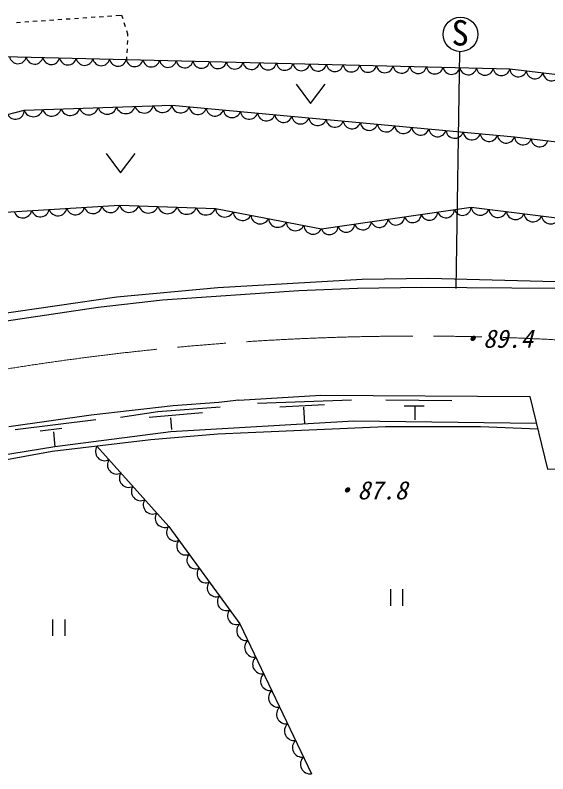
# Model space of a CAD drawing. Units: millimetres, scale not verified. Extents: x 40000 to 680000, y 20000 to 380000.
# Drawn here: x 217183 to 255624, y 286972 to 341740 of the extents above; entities that cross this region are included whole.
import ezdxf
from ezdxf.enums import TextEntityAlignment as Align

# ---------------------------------------------------------------- set-up
doc = ezdxf.new("R2010")
doc.units = ezdxf.units.MM
doc.header["$LTSCALE"] = 1000
doc.linetypes.add('CHAIN', pattern=[18.5, 12, -1.5, 3.5, -1.5])
doc.layers.add('M-BGD', color=7, linetype='Continuous', lineweight=25)
doc.layers.add('M-BMK', color=2, linetype='CHAIN', lineweight=13)
doc.styles.add('ＭＳ ゴシック', font='')
doc.styles.get('ＭＳ ゴシック').set_extended_font_data('MS Gothic')

msp = doc.modelspace()

# ---------------------------------------------------------------- linework, layer by layer
at = {"layer": 'M-BGD'}
for p, q in [((217269, 341218), (217568, 341239)), ((217868, 341259), (218167, 341280)), ((218466, 341300), (218766, 341321)), ((219065, 341341), (219364, 341362)), ((219663, 341383), (219963, 341403)), ((220262, 341424), (220561, 341444)), ((220861, 341465), (221160, 341485)), ((221459, 341506), (221758, 341527)), ((222058, 341547), (222357, 341568)), ((222656, 341588), (222956, 341609)), ((223255, 341629), (223554, 341650)), ((223854, 341671), (224153, 341691)), ((224452, 341712), (224865, 341740)), ((224865, 341740), (224943, 341497)), ((225036, 341211), (225128, 340926)), ((225220, 340641), (225299, 340397)), ((225299, 340397), (225291, 340219)), ((225279, 339919), (225266, 339620)), ((225253, 339320), (225240, 339020)), ((249243, 339104), (248989, 322002)), ((225227, 338721), (225219, 338543)), ((237458, 336755), (238508, 335355)), ((238508, 335355), (239558, 336755)), ((223744, 331749), (224794, 330349)), ((224794, 330349), (225844, 331749)), ((231801, 322086), (242215, 322679)), ((242215, 322679), (247041, 322764)), ((247041, 322764), (256185, 322510)), ((224520, 321409), (231801, 322086)), ((246533, 322086), (241877, 322002)), ((256270, 322002), (246533, 322086)), ((237643, 321832), (227822, 321155)), ((241877, 322002), (237643, 321832)), ((212921, 319716), (224520, 321409)), ((227822, 321155), (223165, 320647)), ((223165, 320647), (215884, 319546)), ((233325, 313958), (231886, 313789)), ((233325, 313958), (239252, 314297)), ((241453, 313958), (234680, 313704)), ((239252, 314297), (254323, 314212)), ((243939, 313975), (248706, 313920)), ((254323, 314212), (255593, 308963)), ((228584, 313535), (222657, 312858)), ((231971, 313450), (227483, 313112)), ((231886, 313789), (228584, 313535)), ((239506, 313620), (236289, 313450)), ((237982, 313450), (238067, 312265)), ((245263, 313535), (246703, 313535)), ((246025, 313535), (246017, 312527)), ((222657, 312858), (216731, 312011)), ((227483, 313112), (224774, 312688)), ((230701, 313027), (226853, 312698)), ((222996, 312519), (217187, 311802)), ((228382, 312675), (228467, 311828)), ((241623, 312434), (228415, 311672)), ((254794, 312265), (241623, 312434)), ((220555, 311910), (218982, 311719)), ((219948, 311672), (220033, 310572)), ((228415, 311672), (220033, 310572)), ((243909, 312011), (234003, 311588)), ((250767, 312011), (243909, 312011)), ((254895, 311846), (250767, 312011)), ((231801, 311503), (226975, 311080)), ((234003, 311588), (231801, 311503)), ((220033, 310572), (211143, 309132)), ((226975, 311080), (219863, 310233)), ((219863, 310233), (207587, 308032)), ((255593, 308963), (257325, 309010)), ((244267, 300301), (244267, 299101)), ((245167, 299101), (245167, 300301)), ((219888, 298124), (219888, 296924)), ((220788, 296924), (220788, 298124))]:
    msp.add_line(p, q, dxfattribs=at)
for points in [[(165084, 319208), (173896, 324723), (185192, 330726), (214372, 338810), (252879, 337862), (282856, 334307), (312745, 330791)], [(187887, 327109), (217834, 334886), (228498, 335242), (253222, 332951), (285647, 329120), (291216, 325684)], [(186297, 314746), (186385, 320340), (208242, 327021), (224711, 328028), (231642, 327791), (239285, 326310), (250089, 327875), (258988, 326782), (264465, 324570), (268809, 325439), (274181, 325202), (306303, 319745), (319177, 318022)], [(223086, 310617), (228266, 304833), (233401, 297803), (238574, 286982)]]:
    msp.add_lwpolyline(points, dxfattribs=at)
msp.add_circle((249320, 340355), 1250, dxfattribs=at)
for centre, radius, start, end in [((217383, 338848), 612, 189.1534, 348.0265), ((218586, 338818), 612, 189.1534, 348.0265), ((219790, 338788), 612, 189.1534, 348.0265), ((220993, 338759), 612, 189.1534, 348.0265), ((222196, 338729), 612, 189.1534, 348.0265), ((223400, 338700), 612, 189.1534, 348.0265), ((224603, 338670), 612, 189.1534, 348.0265), ((225806, 338640), 612, 189.1534, 348.0265), ((227010, 338611), 612, 189.1534, 348.0265), ((228213, 338581), 612, 189.1534, 348.0265), ((229417, 338551), 612, 189.1534, 348.0265), ((230620, 338522), 612, 189.1534, 348.0265), ((231823, 338492), 612, 189.1534, 348.0265), ((233027, 338463), 612, 189.1534, 348.0265), ((234230, 338433), 612, 189.1534, 348.0265), ((235433, 338403), 612, 189.1534, 348.0265), ((236637, 338374), 612, 189.1534, 348.0265), ((237840, 338344), 612, 189.1534, 348.0265), ((239043, 338314), 612, 189.1534, 348.0265), ((240247, 338285), 612, 189.1534, 348.0265), ((241450, 338255), 612, 189.1534, 348.0265), ((242654, 338226), 612, 189.1534, 348.0265), ((243857, 338196), 612, 189.1534, 348.0265), ((245060, 338166), 612, 189.1534, 348.0265), ((246264, 338137), 612, 189.1534, 348.0265), ((247467, 338107), 612, 189.1534, 348.0265), ((248670, 338078), 612, 189.1534, 348.0265), ((249874, 338048), 612, 189.1534, 348.0265), ((251077, 338018), 612, 189.1534, 348.0265), ((252280, 337989), 612, 189.1534, 348.0265), ((253492, 337904), 614, 183.9758, 342.4995), ((254691, 337762), 614, 183.9758, 342.4995), ((255890, 337620), 614, 183.9758, 342.4995), ((226492, 335370), 695, 198.1842, 345.6341), ((227825, 335414), 695, 198.1842, 345.6341), ((229128, 335319), 635, 187.0046, 342.4086), ((217202, 334859), 633, 206.6813, 2.4348), ((218494, 335103), 695, 198.1842, 345.6341), ((219827, 335148), 695, 198.1842, 345.6341), ((221160, 335192), 695, 198.1842, 345.6341), ((222493, 335236), 695, 198.1842, 345.6341), ((223826, 335281), 695, 198.1842, 345.6341), ((225159, 335325), 695, 198.1842, 345.6341), ((230365, 335205), 635, 187.0046, 342.4086), ((231601, 335090), 635, 187.0046, 342.4086), ((232837, 334976), 635, 187.0046, 342.4086), ((234073, 334861), 635, 187.0046, 342.4086), ((235309, 334747), 635, 187.0046, 342.4086), ((236546, 334632), 635, 187.0046, 342.4086), ((237782, 334518), 635, 187.0046, 342.4086), ((239018, 334403), 635, 187.0046, 342.4086), ((240254, 334288), 635, 187.0046, 342.4086), ((241490, 334174), 635, 187.0046, 342.4086), ((242726, 334059), 635, 187.0046, 342.4086), ((243963, 333945), 635, 187.0046, 342.4086), ((245199, 333830), 635, 187.0046, 342.4086), ((246435, 333716), 635, 187.0046, 342.4086), ((247671, 333601), 635, 187.0046, 342.4086), ((248907, 333487), 635, 187.0046, 342.4086), ((250144, 333372), 635, 187.0046, 342.4086), ((251380, 333258), 635, 187.0046, 342.4086), ((252616, 333143), 635, 187.0046, 342.4086), ((253836, 332995), 616, 184.085, 342.4386), ((255037, 332853), 616, 184.085, 342.4386), ((217734, 327755), 653, 197.0321, 349.9665), ((219001, 327832), 653, 197.0321, 349.9665), ((220268, 327910), 653, 197.0321, 349.9665), ((221535, 327987), 653, 197.0321, 349.9665), ((222801, 328065), 653, 197.0321, 349.9665), ((224068, 328142), 653, 197.0321, 349.9665), ((225412, 328236), 731, 196.4633, 339.6205), ((226798, 328188), 731, 196.4633, 339.6205), ((228185, 328141), 731, 196.4633, 339.6205), ((229571, 328093), 731, 196.4633, 339.6205), ((230957, 328046), 731, 196.4633, 339.6205), ((232312, 327836), 671, 183.7844, 334.2798), ((233586, 327589), 671, 183.7844, 334.2798), ((247071, 327557), 618, 199.2333, 357.2451), ((248271, 327731), 618, 199.2333, 357.2451), ((249472, 327904), 618, 199.2333, 357.2451), ((250744, 327956), 660, 187.0421, 338.9583), ((252015, 327800), 660, 187.0421, 338.9583), ((253287, 327644), 660, 187.0421, 338.9583), ((234859, 327342), 671, 183.7844, 334.2798), ((236133, 327095), 671, 183.7844, 334.2798), ((243469, 327035), 618, 199.2333, 357.2451), ((244670, 327209), 618, 199.2333, 357.2451), ((245870, 327383), 618, 199.2333, 357.2451), ((254558, 327487), 660, 187.0421, 338.9583), ((255829, 327331), 660, 187.0421, 338.9583), ((237407, 326848), 671, 183.7844, 334.2798), ((238680, 326601), 671, 183.7844, 334.2798), ((239868, 326514), 618, 199.2333, 357.2451), ((241068, 326688), 618, 199.2333, 357.2451), ((242269, 326862), 618, 199.2333, 357.2451), ((223643, 310247), 669, 146.4622, 297.244), ((224506, 309283), 669, 146.4622, 297.244), ((225370, 308319), 669, 146.4622, 297.244), ((226233, 307356), 669, 146.4622, 297.244), ((227097, 306392), 669, 146.4622, 297.244), ((227960, 305428), 669, 146.4622, 297.244), ((228743, 304412), 637, 138.5365, 293.7476), ((229477, 303407), 637, 138.5365, 293.7476), ((230210, 302403), 637, 138.5365, 293.7476), ((230944, 301399), 637, 138.5365, 293.7476), ((231677, 300395), 637, 138.5365, 293.7476), ((232411, 299390), 637, 138.5365, 293.7476), ((233144, 298386), 637, 138.5365, 293.7476), ((233863, 297286), 694, 131.789, 279.3161), ((234438, 296083), 694, 131.789, 279.3161), ((235013, 294881), 694, 131.789, 279.3161), ((235588, 293678), 694, 131.789, 279.3161), ((236163, 292476), 694, 131.789, 279.3161), ((236737, 291274), 694, 131.789, 279.3161), ((237312, 290071), 694, 131.789, 279.3161), ((237887, 288869), 694, 131.789, 279.3161), ((238462, 287666), 694, 131.789, 279.3161)]:
    msp.add_arc(centre, radius, start, end, dxfattribs=at)
at = {"layer": 'M-BMK'}
msp.add_arc((246203, 132761), 185814, 84.39817, 115.4613, dxfattribs=at)

# ---------------------------------------------------------------- texts
at = {"layer": 'M-BGD', "style": 'ＭＳ ゴシック'}
msp.add_text('S', height=1833, dxfattribs=at).set_placement((248675, 338998), align=Align.BOTTOM_LEFT)
at = {"layer": 'M-BGD', "style": 'ＭＳ ゴシック', "oblique": 15}
for s, p in [('・89.4', (249152, 317330)), ('・87.8', (240085, 306386))]:
    msp.add_text(s, height=1320, dxfattribs=at).set_placement(p, align=Align.BOTTOM_LEFT)

doc.saveas('drawing.dxf')
